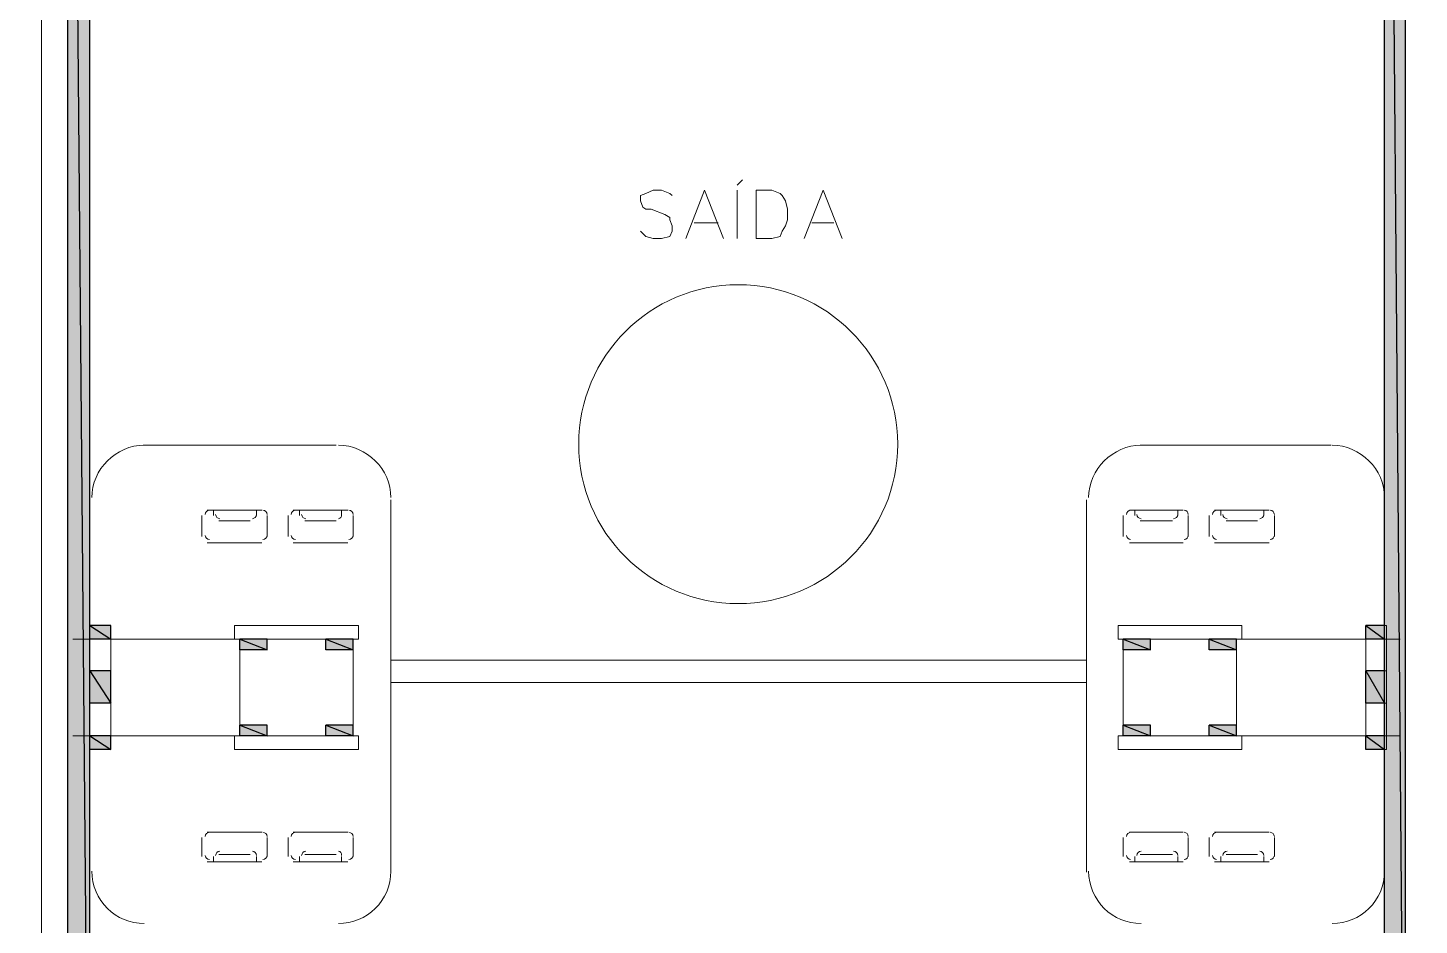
# Model space of a CAD drawing. Header units: millimetres. Extents: x 40 to 176, y -32 to 59.
# Drawn here: x 104.483 to 106.335, y -5.381 to -4.187 of the extents above; entities that cross this region are included whole.
import ezdxf

# ---------------------------------------------------------------- set-up
doc = ezdxf.new("R2010")
doc.units = ezdxf.units.MM
doc.layers.add('15 - Quadro de medição', color=6, linetype='Continuous')

msp = doc.modelspace()

# ---------------------------------------------------------------- hatches: boundary and pattern name
at = {"layer": '15 - Quadro de medição', "true_color": 0x000007}
h = msp.add_hatch(color=7, dxfattribs=at)
h.paths.add_polyline_path([(104.5655, -2.6836), (104.5362, -2.6836), (104.5655, -6.026)])
h.paths.add_polyline_path([(104.5362, -2.6836), (104.5655, -6.026), (104.5362, -6.026)])
h = msp.add_hatch(color=7, dxfattribs=at)
h.paths.add_polyline_path([(106.317, -2.6836), (106.2891, -2.6836), (106.317, -6.026)])
h.paths.add_polyline_path([(106.2891, -2.6836), (106.317, -6.026), (106.2891, -6.026)])
h = msp.add_hatch(color=7, dxfattribs=at)
h.paths.add_polyline_path([(104.5934, -4.9826), (104.5655, -4.9826), (104.5934, -5.0008)])
h.paths.add_polyline_path([(104.5655, -4.9826), (104.5934, -5.0008), (104.5655, -5.0008)])
h = msp.add_hatch(color=7, dxfattribs=at)
h.paths.add_polyline_path([(106.2891, -4.9826), (106.264, -4.9826), (106.2891, -5.0008)])
h.paths.add_polyline_path([(106.264, -4.9826), (106.2891, -5.0008), (106.264, -5.0008)])
h = msp.add_hatch(color=7, dxfattribs=at)
h.paths.add_polyline_path([(104.8015, -5.0008), (104.7652, -5.0008), (104.8015, -5.0148)])
h.paths.add_polyline_path([(104.7652, -5.0008), (104.8015, -5.0148), (104.7652, -5.0148)])
h = msp.add_hatch(color=7, dxfattribs=at)
h.paths.add_polyline_path([(104.9161, -5.0008), (104.8798, -5.0008), (104.9161, -5.0148)])
h.paths.add_polyline_path([(104.8798, -5.0008), (104.9161, -5.0148), (104.8798, -5.0148)])
h = msp.add_hatch(color=7, dxfattribs=at)
h.paths.add_polyline_path([(105.9776, -5.0008), (105.9413, -5.0008), (105.9776, -5.0148)])
h.paths.add_polyline_path([(105.9413, -5.0008), (105.9776, -5.0148), (105.9413, -5.0148)])
h = msp.add_hatch(color=7, dxfattribs=at)
h.paths.add_polyline_path([(106.0921, -5.0008), (106.0558, -5.0008), (106.0921, -5.0148)])
h.paths.add_polyline_path([(106.0558, -5.0008), (106.0921, -5.0148), (106.0558, -5.0148)])
h = msp.add_hatch(color=7, dxfattribs=at)
h.paths.add_polyline_path([(104.5934, -5.0427), (104.5655, -5.0427), (104.5934, -5.086)])
h.paths.add_polyline_path([(104.5655, -5.0427), (104.5934, -5.086), (104.5655, -5.086)])
h = msp.add_hatch(color=7, dxfattribs=at)
h.paths.add_polyline_path([(106.2891, -5.0427), (106.264, -5.0427), (106.2891, -5.086)])
h.paths.add_polyline_path([(106.264, -5.0427), (106.2891, -5.086), (106.264, -5.086)])
h = msp.add_hatch(color=7, dxfattribs=at)
h.paths.add_polyline_path([(104.5934, -5.1293), (104.5655, -5.1293), (104.5934, -5.1475)])
h.paths.add_polyline_path([(104.5655, -5.1293), (104.5934, -5.1475), (104.5655, -5.1475)])
h = msp.add_hatch(color=7, dxfattribs=at)
h.paths.add_polyline_path([(104.8015, -5.1153), (104.7652, -5.1153), (104.8015, -5.1293)])
h.paths.add_polyline_path([(104.7652, -5.1153), (104.8015, -5.1293), (104.7652, -5.1293)])
h = msp.add_hatch(color=7, dxfattribs=at)
h.paths.add_polyline_path([(104.9161, -5.1153), (104.8798, -5.1153), (104.9161, -5.1293)])
h.paths.add_polyline_path([(104.8798, -5.1153), (104.9161, -5.1293), (104.8798, -5.1293)])
h = msp.add_hatch(color=7, dxfattribs=at)
h.paths.add_polyline_path([(105.9776, -5.1153), (105.9413, -5.1153), (105.9776, -5.1293)])
h.paths.add_polyline_path([(105.9413, -5.1153), (105.9776, -5.1293), (105.9413, -5.1293)])
h = msp.add_hatch(color=7, dxfattribs=at)
h.paths.add_polyline_path([(106.0921, -5.1153), (106.0558, -5.1153), (106.0921, -5.1293)])
h.paths.add_polyline_path([(106.0558, -5.1153), (106.0921, -5.1293), (106.0558, -5.1293)])
h = msp.add_hatch(color=7, dxfattribs=at)
h.paths.add_polyline_path([(106.2891, -5.1293), (106.264, -5.1293), (106.2891, -5.1475)])
h.paths.add_polyline_path([(106.264, -5.1293), (106.2891, -5.1475), (106.264, -5.1475)])

# ---------------------------------------------------------------- linework, layer by layer
at = {"layer": '15 - Quadro de medição', "color": 7, "linetype": 'Continuous', "lineweight": 20, "true_color": 0x000007}
for points in [[(102.6491, -2.319), (104.5012, -2.319), (104.5012, -6.026), (102.6491, -6.026)], [(104.5012, -2.319), (106.3533, -2.319), (106.3533, -6.026), (104.5012, -6.026)], [(105.4524, -4.4672), (105.4524, -4.403), (105.4734, -4.403), (105.4846, -4.4072), (105.4874, -4.41), (105.4915, -4.417), (105.4943, -4.4281), (105.4943, -4.4421), (105.4915, -4.4505), (105.4874, -4.4575), (105.4846, -4.4645), (105.4734, -4.4672)], [(104.5934, -4.9826), (104.5655, -4.9826), (104.5655, -5.1475), (104.5934, -5.1475)], [(106.264, -4.9826), (106.2919, -4.9826), (106.2919, -5.1475), (106.264, -5.1475)], [(104.7652, -5.0148), (104.8015, -5.0148), (104.8015, -5.0008), (104.7652, -5.0008)], [(104.9161, -5.0148), (104.8798, -5.0148), (104.8798, -5.0008), (104.9161, -5.0008)], [(105.9413, -5.0148), (105.9776, -5.0148), (105.9776, -5.0008), (105.9413, -5.0008)], [(106.0921, -5.0148), (106.0558, -5.0148), (106.0558, -5.0008), (106.0921, -5.0008)], [(104.7652, -5.1153), (104.8015, -5.1153), (104.8015, -5.1293), (104.7652, -5.1293)], [(104.9161, -5.1153), (104.8798, -5.1153), (104.8798, -5.1293), (104.9161, -5.1293)], [(105.9413, -5.1153), (105.9776, -5.1153), (105.9776, -5.1293), (105.9413, -5.1293)], [(106.0921, -5.1153), (106.0558, -5.1153), (106.0558, -5.1293), (106.0921, -5.1293)]]:
    msp.add_lwpolyline(points, close=True, dxfattribs=at)
for points in [[(104.5725, -2.4615), (106.2891, -2.4615), (106.2891, -6.026), (104.5655, -6.026), (104.5641, -6.026), (104.5012, -6.026)], [(104.5655, -6.026), (104.5655, -2.4685), (104.5655, -2.4685)], [(104.5012, -2.5481), (104.5012, -6.026), (102.6491, -6.026), (102.6491, -2.5481)], [(106.3533, -2.5481), (106.3533, -6.026), (104.5012, -6.026), (104.5012, -2.5481)], [(104.5362, -2.6836), (104.5362, -6.026), (104.5655, -6.026), (104.5222, -6.026)], [(106.2891, -6.026), (106.317, -6.026), (106.317, -2.6836)], [(105.4273, -4.396), (105.4343, -4.389), (105.4343, -4.389)], [(105.3407, -4.41), (105.3379, -4.4072), (105.3267, -4.403), (105.3156, -4.403), (105.3058, -4.4072), (105.2988, -4.41), (105.2988, -4.417), (105.3016, -4.4253), (105.3058, -4.4281), (105.3128, -4.4281), (105.3309, -4.4351), (105.3379, -4.4393), (105.3379, -4.4421), (105.3407, -4.4505), (105.3407, -4.4575), (105.3379, -4.4645), (105.3267, -4.4672), (105.3156, -4.4672), (105.3058, -4.4645), (105.2988, -4.4575)], [(105.3589, -4.4672), (105.384, -4.403), (105.4091, -4.4672)], [(105.4273, -4.4672), (105.4273, -4.403), (105.4273, -4.403)], [(105.5167, -4.4672), (105.5418, -4.403), (105.567, -4.4672)], [(105.37, -4.4463), (105.4022, -4.4463), (105.4022, -4.4463)], [(105.5265, -4.4463), (105.5558, -4.4463), (105.5558, -4.4463)], [(104.6367, -4.7424), (104.8937, -4.7424), (104.8937, -4.7424)], [(106.2179, -4.7424), (105.9636, -4.7424), (105.9636, -4.7424)], [(104.5655, -5.3109), (104.5655, -4.815), (104.5655, -4.815)], [(104.9664, -4.815), (104.9664, -5.0287), (104.9664, -5.3109)], [(105.8924, -4.815), (105.8924, -5.0287), (105.8924, -5.3109)], [(106.2891, -5.3109), (106.2891, -4.815), (106.2891, -4.815)], [(104.7219, -4.829), (104.7946, -4.829), (104.7946, -4.829)], [(104.7876, -4.836), (104.7876, -4.829), (104.7303, -4.829), (104.7303, -4.836)], [(104.9091, -4.829), (104.8365, -4.829), (104.8365, -4.829)], [(104.8448, -4.836), (104.8448, -4.829), (104.9007, -4.829), (104.9007, -4.836)], [(105.9497, -4.829), (106.0209, -4.829), (106.0209, -4.829)], [(106.0139, -4.836), (106.0139, -4.829), (105.9567, -4.829), (105.9567, -4.836)], [(106.1354, -4.829), (106.0628, -4.829), (106.0628, -4.829)], [(106.0712, -4.836), (106.0712, -4.829), (106.1285, -4.829), (106.1285, -4.836)], [(104.7149, -4.8639), (104.7149, -4.836), (104.7149, -4.836)], [(104.7373, -4.843), (104.7792, -4.843), (104.7792, -4.843)], [(104.8015, -4.836), (104.8015, -4.8639), (104.8015, -4.8639)], [(104.8295, -4.836), (104.8295, -4.8639), (104.8295, -4.8639)], [(104.8937, -4.843), (104.8518, -4.843), (104.8518, -4.843)], [(104.9161, -4.8639), (104.9161, -4.836), (104.9161, -4.836)], [(105.9413, -4.8639), (105.9413, -4.836), (105.9413, -4.836)], [(105.9636, -4.843), (106.0069, -4.843), (106.0069, -4.843)], [(106.0279, -4.836), (106.0279, -4.8639), (106.0279, -4.8639)], [(106.0558, -4.836), (106.0558, -4.8639), (106.0558, -4.8639)], [(106.1201, -4.843), (106.0782, -4.843), (106.0782, -4.843)], [(106.1424, -4.8639), (106.1424, -4.836), (106.1424, -4.836)], [(104.7946, -4.8723), (104.7219, -4.8723), (104.7219, -4.8723)], [(104.8365, -4.8723), (104.9091, -4.8723), (104.9091, -4.8723)], [(106.0209, -4.8723), (105.9497, -4.8723), (105.9497, -4.8723)], [(106.0628, -4.8723), (106.1354, -4.8723), (106.1354, -4.8723)], [(104.9161, -5.0008), (104.9231, -5.0008), (104.9231, -4.9826), (104.7582, -4.9826), (104.7582, -5.0008)], [(105.9413, -5.0008), (105.9343, -5.0008), (105.9343, -4.9826), (106.0991, -4.9826), (106.0991, -5.0008)], [(104.5431, -5.0008), (104.9161, -5.0008), (104.9161, -5.1293)], [(104.7652, -5.0008), (104.7652, -5.1293), (104.7652, -5.1293)], [(106.31, -5.0008), (105.9413, -5.0008), (105.9413, -5.1293)], [(106.0921, -5.0008), (106.0921, -5.1293), (106.0921, -5.1293)], [(104.9664, -5.0287), (105.8924, -5.0287), (105.8924, -5.0287)], [(104.5934, -5.0427), (104.5655, -5.0427), (104.5655, -5.0427)], [(106.264, -5.0427), (106.2919, -5.0427), (106.2919, -5.0427)], [(104.9664, -5.0581), (105.8924, -5.0581), (105.8924, -5.0581)], [(104.5934, -5.086), (104.5655, -5.086), (104.5655, -5.086)], [(106.264, -5.086), (106.2919, -5.086), (106.2919, -5.086)], [(104.5431, -5.1293), (104.9161, -5.1293), (104.9161, -5.1293)], [(104.9161, -5.1293), (104.9231, -5.1293), (104.9231, -5.1475), (104.7582, -5.1475), (104.7582, -5.1293)], [(105.9413, -5.1293), (105.9343, -5.1293), (105.9343, -5.1475), (106.0991, -5.1475), (106.0991, -5.1293)], [(106.31, -5.1293), (105.9413, -5.1293), (105.9413, -5.1293)], [(104.7946, -5.2578), (104.7219, -5.2578), (104.7219, -5.2578)], [(104.8365, -5.2578), (104.9091, -5.2578), (104.9091, -5.2578)], [(106.0209, -5.2578), (105.9497, -5.2578), (105.9497, -5.2578)], [(106.0628, -5.2578), (106.1354, -5.2578), (106.1354, -5.2578)], [(104.7149, -5.2648), (104.7149, -5.2899), (104.7149, -5.2899)], [(104.8015, -5.2899), (104.8015, -5.2648), (104.8015, -5.2648)], [(104.8295, -5.2899), (104.8295, -5.2648), (104.8295, -5.2648)], [(104.9161, -5.2648), (104.9161, -5.2899), (104.9161, -5.2899)], [(105.9413, -5.2648), (105.9413, -5.2899), (105.9413, -5.2899)], [(106.0279, -5.2899), (106.0279, -5.2648), (106.0279, -5.2648)], [(106.0558, -5.2899), (106.0558, -5.2648), (106.0558, -5.2648)], [(106.1424, -5.2648), (106.1424, -5.2899), (106.1424, -5.2899)], [(104.7219, -5.2969), (104.7946, -5.2969), (104.7946, -5.2969)], [(104.7876, -5.2899), (104.7876, -5.2969), (104.7303, -5.2969), (104.7303, -5.2899)], [(104.7373, -5.2871), (104.7792, -5.2871), (104.7792, -5.2871)], [(104.9091, -5.2969), (104.8365, -5.2969), (104.8365, -5.2969)], [(104.8448, -5.2899), (104.8448, -5.2969), (104.9007, -5.2969), (104.9007, -5.2899)], [(104.8937, -5.2871), (104.8518, -5.2871), (104.8518, -5.2871)], [(105.9497, -5.2969), (106.0209, -5.2969), (106.0209, -5.2969)], [(106.0139, -5.2899), (106.0139, -5.2969), (105.9567, -5.2969), (105.9567, -5.2899)], [(105.9636, -5.2871), (106.0069, -5.2871), (106.0069, -5.2871)], [(106.1354, -5.2969), (106.0628, -5.2969), (106.0628, -5.2969)], [(106.0712, -5.2899), (106.0712, -5.2969), (106.1285, -5.2969), (106.1285, -5.2899)], [(106.1201, -5.2871), (106.0782, -5.2871), (106.0782, -5.2871)]]:
    msp.add_lwpolyline(points, dxfattribs=at)
at = {"layer": '15 - Quadro de medição', "color": 7, "linetype": 'Continuous', "lineweight": -2, "true_color": 0x000007}
for points in [[(104.5655, -2.6836), (104.5362, -2.6836), (104.5655, -6.026)], [(104.5362, -2.6836), (104.5655, -6.026), (104.5362, -6.026)], [(106.317, -2.6836), (106.2891, -2.6836), (106.317, -6.026)], [(106.2891, -2.6836), (106.317, -6.026), (106.2891, -6.026)], [(104.5934, -4.9826), (104.5655, -4.9826), (104.5934, -5.0008)], [(104.5655, -4.9826), (104.5934, -5.0008), (104.5655, -5.0008)], [(106.2891, -4.9826), (106.264, -4.9826), (106.2891, -5.0008)], [(106.264, -4.9826), (106.2891, -5.0008), (106.264, -5.0008)], [(104.8015, -5.0008), (104.7652, -5.0008), (104.8015, -5.0148)], [(104.7652, -5.0008), (104.8015, -5.0148), (104.7652, -5.0148)], [(104.9161, -5.0008), (104.8798, -5.0008), (104.9161, -5.0148)], [(104.8798, -5.0008), (104.9161, -5.0148), (104.8798, -5.0148)], [(105.9776, -5.0008), (105.9413, -5.0008), (105.9776, -5.0148)], [(105.9413, -5.0008), (105.9776, -5.0148), (105.9413, -5.0148)], [(106.0921, -5.0008), (106.0558, -5.0008), (106.0921, -5.0148)], [(106.0558, -5.0008), (106.0921, -5.0148), (106.0558, -5.0148)], [(104.5934, -5.0427), (104.5655, -5.0427), (104.5934, -5.086)], [(104.5655, -5.0427), (104.5934, -5.086), (104.5655, -5.086)], [(106.2891, -5.0427), (106.264, -5.0427), (106.2891, -5.086)], [(106.264, -5.0427), (106.2891, -5.086), (106.264, -5.086)], [(104.5934, -5.1293), (104.5655, -5.1293), (104.5934, -5.1475)], [(104.5655, -5.1293), (104.5934, -5.1475), (104.5655, -5.1475)], [(104.8015, -5.1153), (104.7652, -5.1153), (104.8015, -5.1293)], [(104.7652, -5.1153), (104.8015, -5.1293), (104.7652, -5.1293)], [(104.9161, -5.1153), (104.8798, -5.1153), (104.9161, -5.1293)], [(104.8798, -5.1153), (104.9161, -5.1293), (104.8798, -5.1293)], [(105.9776, -5.1153), (105.9413, -5.1153), (105.9776, -5.1293)], [(105.9413, -5.1153), (105.9776, -5.1293), (105.9413, -5.1293)], [(106.0921, -5.1153), (106.0558, -5.1153), (106.0921, -5.1293)], [(106.0558, -5.1153), (106.0921, -5.1293), (106.0558, -5.1293)], [(106.2891, -5.1293), (106.264, -5.1293), (106.2891, -5.1475)], [(106.264, -5.1293), (106.2891, -5.1475), (106.264, -5.1475)]]:
    msp.add_lwpolyline(points, close=True, dxfattribs=at)
at = {"layer": '15 - Quadro de medição', "color": 7, "linetype": 'Continuous', "lineweight": 20, "true_color": 0x000007}
msp.add_open_spline([(105.641, -4.741), (105.641, -4.6237), (105.546, -4.5287), (105.4287, -4.5287), (105.4287, -4.5287), (105.3114, -4.5287), (105.2164, -4.6237), (105.2164, -4.741), (105.2164, -4.741), (105.2164, -4.8583), (105.3114, -4.9533), (105.4287, -4.9533), (105.4287, -4.9533), (105.546, -4.9533), (105.641, -4.8583), (105.641, -4.741)], degree=3, knots=[0, 0, 0, 0, 0.0625, 0.0625, 0.0625, 0.062501, 0.125, 0.125, 0.125, 0.125001, 0.1875, 0.1875, 0.1875, 0.187501, 1, 1, 1, 1], dxfattribs=at)
for points in [[(104.6381, -4.7424), (104.6004, -4.7424), (104.5683, -4.7745), (104.5683, -4.8122)], [(104.9664, -4.8122), (104.9664, -4.7745), (104.9342, -4.7424), (104.8965, -4.7424)], [(105.965, -4.7424), (105.9273, -4.7424), (105.8952, -4.7745), (105.8952, -4.8122)], [(106.2891, -4.8122), (106.2891, -4.7745), (106.257, -4.7424), (106.2193, -4.7424)], [(104.7247, -4.829), (104.7219, -4.829), (104.7191, -4.8318), (104.7191, -4.8346)], [(104.8015, -4.8346), (104.8015, -4.8318), (104.7988, -4.829), (104.796, -4.829)], [(104.8393, -4.829), (104.8365, -4.829), (104.8337, -4.8318), (104.8337, -4.8346)], [(104.9161, -4.8346), (104.9161, -4.8318), (104.9133, -4.829), (104.9105, -4.829)], [(105.9511, -4.829), (105.9483, -4.829), (105.9455, -4.8318), (105.9455, -4.8346)], [(106.0279, -4.8346), (106.0279, -4.8318), (106.0251, -4.829), (106.0223, -4.829)], [(106.0656, -4.829), (106.0628, -4.829), (106.06, -4.8318), (106.06, -4.8346)], [(106.1424, -4.8346), (106.1424, -4.8318), (106.1396, -4.829), (106.1368, -4.829)], [(104.7331, -4.8346), (104.7331, -4.8374), (104.7359, -4.8402), (104.7387, -4.8402)], [(104.782, -4.8402), (104.7848, -4.8402), (104.7876, -4.8374), (104.7876, -4.8346)], [(104.8476, -4.8346), (104.8476, -4.8374), (104.8504, -4.8402), (104.8532, -4.8402)], [(104.8965, -4.8402), (104.8993, -4.8402), (104.9007, -4.8374), (104.9007, -4.8346)], [(105.9595, -4.8346), (105.9595, -4.8374), (105.9623, -4.8402), (105.965, -4.8402)], [(106.0083, -4.8402), (106.0111, -4.8402), (106.0139, -4.8374), (106.0139, -4.8346)], [(106.074, -4.8346), (106.074, -4.8374), (106.0768, -4.8402), (106.0796, -4.8402)], [(106.1229, -4.8402), (106.1257, -4.8402), (106.1285, -4.8374), (106.1285, -4.8346)], [(104.7191, -4.8625), (104.7191, -4.8653), (104.7219, -4.8681), (104.7247, -4.8681)], [(104.796, -4.8681), (104.7988, -4.8681), (104.8015, -4.8653), (104.8015, -4.8625)], [(104.8337, -4.8625), (104.8337, -4.8653), (104.8365, -4.8681), (104.8393, -4.8681)], [(104.9105, -4.8681), (104.9133, -4.8681), (104.9161, -4.8653), (104.9161, -4.8625)], [(105.9455, -4.8625), (105.9455, -4.8653), (105.9483, -4.8681), (105.9511, -4.8681)], [(106.0223, -4.8681), (106.0251, -4.8681), (106.0279, -4.8653), (106.0279, -4.8625)], [(106.06, -4.8625), (106.06, -4.8653), (106.0628, -4.8681), (106.0656, -4.8681)], [(106.1368, -4.8681), (106.1396, -4.8681), (106.1424, -4.8653), (106.1424, -4.8625)], [(104.7247, -5.2578), (104.7219, -5.2578), (104.7191, -5.2606), (104.7191, -5.2634)], [(104.8015, -5.2634), (104.8015, -5.2606), (104.7988, -5.2578), (104.796, -5.2578)], [(104.8393, -5.2578), (104.8365, -5.2578), (104.8337, -5.2606), (104.8337, -5.2634)], [(104.9161, -5.2634), (104.9161, -5.2606), (104.9133, -5.2578), (104.9105, -5.2578)], [(105.9511, -5.2578), (105.9483, -5.2578), (105.9455, -5.2606), (105.9455, -5.2634)], [(106.0279, -5.2634), (106.0279, -5.2606), (106.0251, -5.2578), (106.0223, -5.2578)], [(106.0656, -5.2578), (106.0628, -5.2578), (106.06, -5.2606), (106.06, -5.2634)], [(106.1424, -5.2634), (106.1424, -5.2606), (106.1396, -5.2578), (106.1368, -5.2578)], [(104.7191, -5.2885), (104.7191, -5.2913), (104.7219, -5.2941), (104.7247, -5.2941)], [(104.7387, -5.283), (104.7359, -5.283), (104.7331, -5.2857), (104.7331, -5.2885)], [(104.7876, -5.2885), (104.7876, -5.2857), (104.7848, -5.283), (104.782, -5.283)], [(104.796, -5.2941), (104.7988, -5.2941), (104.8015, -5.2913), (104.8015, -5.2885)], [(104.8337, -5.2885), (104.8337, -5.2913), (104.8365, -5.2941), (104.8393, -5.2941)], [(104.8532, -5.283), (104.8504, -5.283), (104.8476, -5.2857), (104.8476, -5.2885)], [(104.9007, -5.2885), (104.9007, -5.2857), (104.8993, -5.283), (104.8965, -5.283)], [(104.9105, -5.2941), (104.9133, -5.2941), (104.9161, -5.2913), (104.9161, -5.2885)], [(105.9455, -5.2885), (105.9455, -5.2913), (105.9483, -5.2941), (105.9511, -5.2941)], [(105.965, -5.283), (105.9623, -5.283), (105.9595, -5.2857), (105.9595, -5.2885)], [(106.0139, -5.2885), (106.0139, -5.2857), (106.0111, -5.283), (106.0083, -5.283)], [(106.0223, -5.2941), (106.0251, -5.2941), (106.0279, -5.2913), (106.0279, -5.2885)], [(106.06, -5.2885), (106.06, -5.2913), (106.0628, -5.2941), (106.0656, -5.2941)], [(106.0796, -5.283), (106.0768, -5.283), (106.074, -5.2857), (106.074, -5.2885)], [(106.1285, -5.2885), (106.1285, -5.2857), (106.1257, -5.283), (106.1229, -5.283)], [(106.1368, -5.2941), (106.1396, -5.2941), (106.1424, -5.2913), (106.1424, -5.2885)], [(104.5683, -5.3095), (104.5683, -5.3486), (104.6004, -5.3793), (104.6381, -5.3793)], [(104.8965, -5.3793), (104.9342, -5.3793), (104.9664, -5.3486), (104.9664, -5.3095)], [(105.8952, -5.3095), (105.8952, -5.3486), (105.9273, -5.3793), (105.965, -5.3793)], [(106.2193, -5.3793), (106.257, -5.3793), (106.2891, -5.3486), (106.2891, -5.3095)]]:
    msp.add_open_spline(points, degree=3, dxfattribs=at)

doc.saveas('drawing.dxf')
